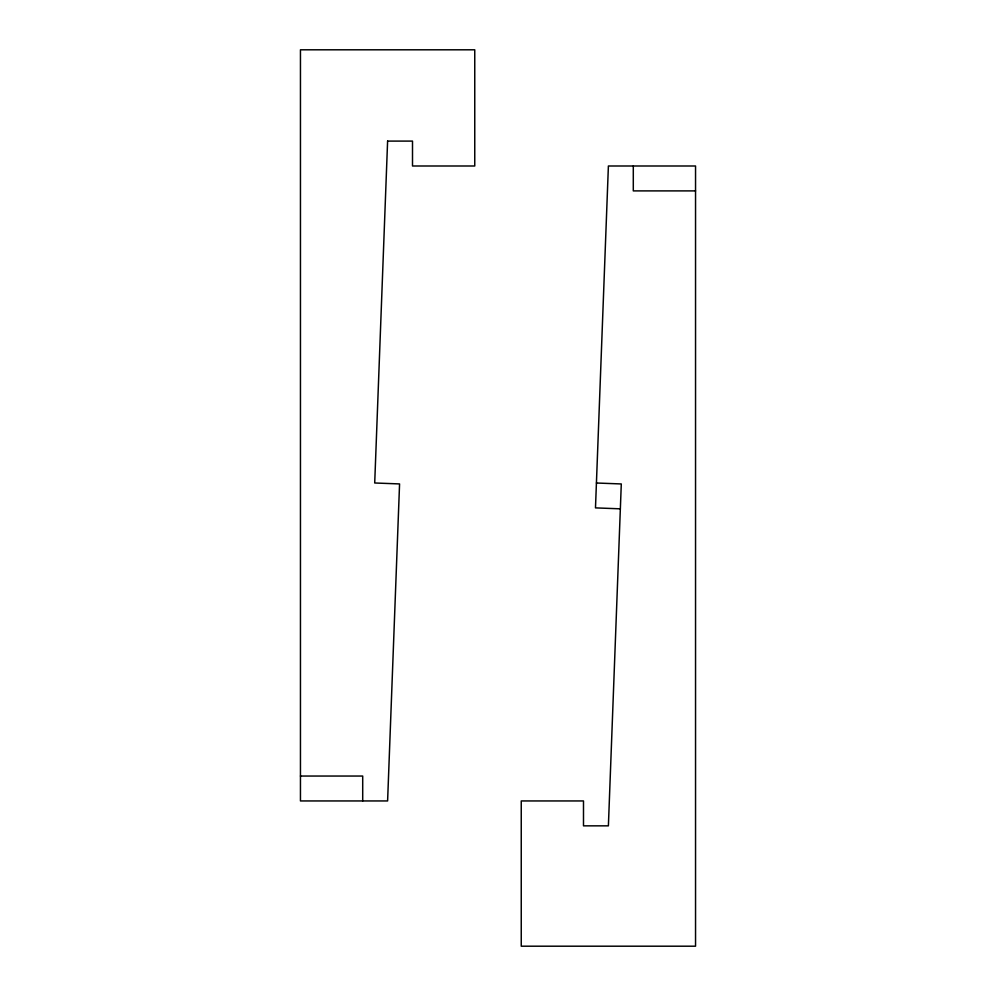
<?xml version="1.0" encoding="UTF-8"?>
<svg xmlns="http://www.w3.org/2000/svg" width="996" height="996" viewBox="0 0 996 996"><rect width="100%" height="100%" fill="white"/><g stroke="black" fill="none" stroke-linecap="round" stroke-linejoin="round"><path stroke-width="1.49" d="M695.544 190.896L633.294 190.896L633.294 165.996M300.456 776.046L362.706 776.046L362.706 800.946M596.43 483.01L621.292 483.956L608.394 825.846L583.494 825.846L583.494 800.946L521.244 800.946L521.244 946.2L695.544 946.2L695.544 165.996L608.394 165.996L595.484 507.885L620.359 508.832M387.606 141.096L374.708 482.985L399.57 483.932L387.606 800.946L300.456 800.946L300.456 49.8L474.756 49.8L474.756 165.996L412.506 165.996L412.506 141.096L387.606 141.096"/></g></svg>
